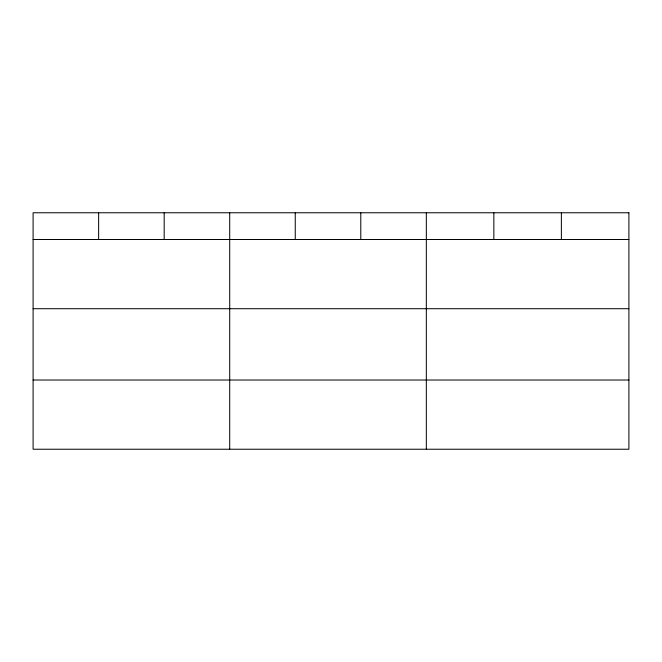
<?xml version="1.0" encoding="UTF-8"?>
<svg xmlns="http://www.w3.org/2000/svg" width="662" height="662" viewBox="0 0 662 662"><rect width="100%" height="100%" fill="white"/><g stroke="black" fill="none" stroke-linecap="round" stroke-linejoin="round"><path stroke-width="0.99" d="M33.1 239.495L628.9 239.495M33.1 308.707L628.9 308.707M33.1 380.021L628.9 380.021M561.376 212.767L561.376 239.495M493.852 212.767L493.852 239.495M426.328 212.767L426.328 449.233M360.79 212.767L360.79 239.495M295.252 212.767L295.252 239.495M229.714 212.767L229.714 449.233M164.176 212.767L164.176 239.495M98.638 212.767L98.638 239.495M628.9 212.767L33.1 212.767L33.1 449.233L628.9 449.233L628.9 212.767"/></g></svg>
